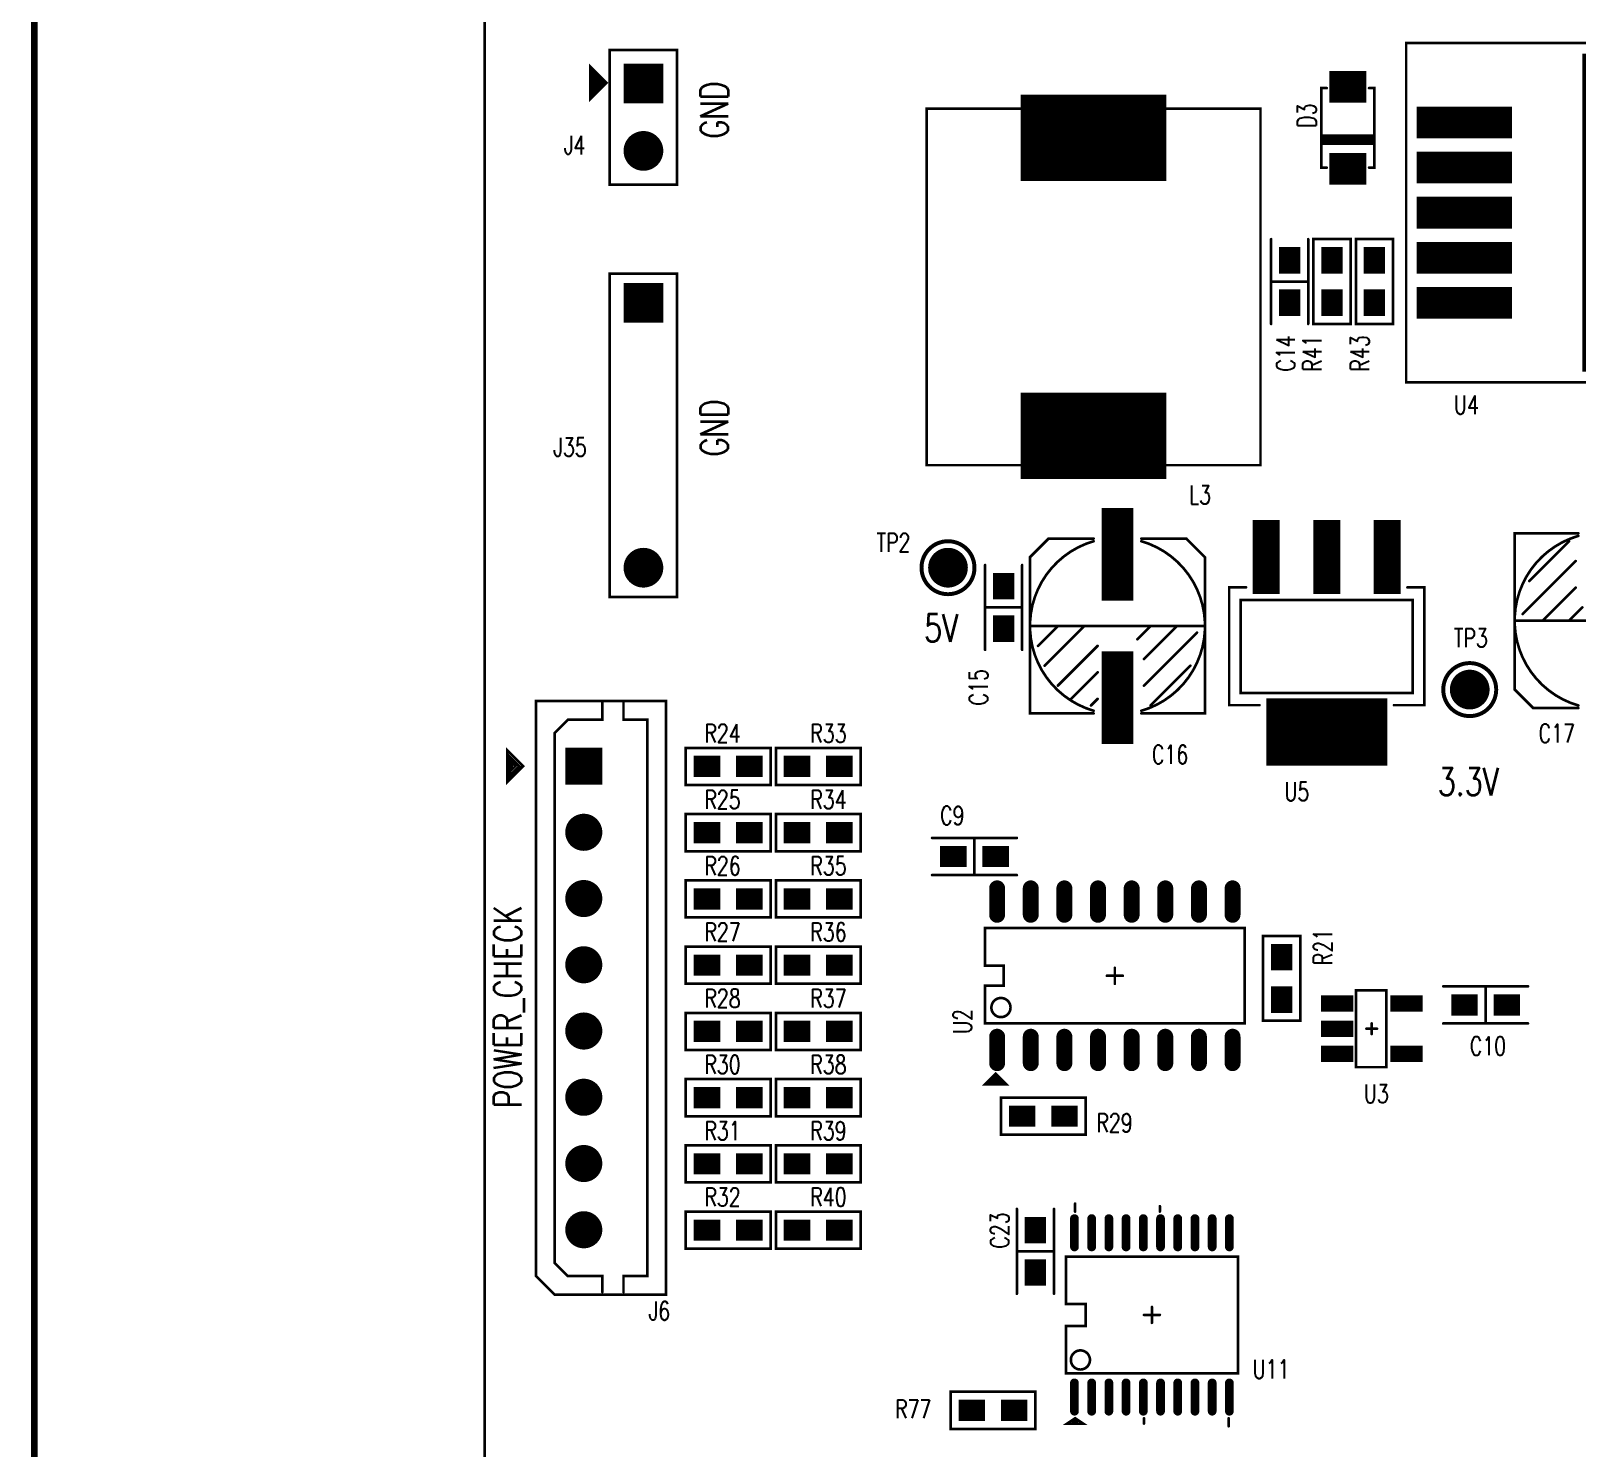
# Model space of a CAD drawing. Extents: x -22 to 239, y -29 to 162.
# Drawn here: x -17.1 to 41.3, y 15.8 to 69.3 of the extents above; entities that cross this region are included whole.
import ezdxf

# ---------------------------------------------------------------- set-up
doc = ezdxf.new("R2010")
doc.units = 0
doc.linetypes.add('TRMIDX_4096', pattern=[2, 1, 1])
for name, color, linetype in [('BOARD_OUTLINE_00', 255, 'CONTINUOUS'), ('DIMENSION1_01', 255, 'CONTINUOUS'), ('DRIL_NPLTE_THRU_01', 5, 'CONTINUOUS'), ('DRIL_NPLTE_THRU_02', 106, 'CONTINUOUS'), ('DRIL_NPLTE_THRU_03', 96, 'CONTINUOUS'), ('DRIL_NPLTE_THRU_04', 34, 'CONTINUOUS'), ('DRIL_PLTE_THRU_01', 5, 'CONTINUOUS'), ('DRIL_PLTE_THRU_02', 106, 'CONTINUOUS'), ('DRIL_PLTE_THRU_03', 96, 'CONTINUOUS'), ('DRIL_PLTE_THRU_04', 34, 'CONTINUOUS'), ('DRIL_SYMBOL', 255, 'CONTINUOUS'), ('PADS_BOT', 43, 'CONTINUOUS'), ('PADS_INNER', 186, 'CONTINUOUS'), ('PADS_TOP', 186, 'CONTINUOUS'), ('PART_NAME_01', 3, 'CONTINUOUS'), ('PART_TOP_2DLINE_00', 150, 'CONTINUOUS'), ('PART_TOP_2DLINE_01', 150, 'CONTINUOUS'), ('TEXT_126', 255, 'CONTINUOUS')]:
    doc.layers.add(name, color=color, linetype=linetype)
doc.styles.add('W0$1', font='simplex', dxfattribs={"width": 0.75})
doc.styles.add('W0$15', font='simplex', dxfattribs={"width": 0.75})

# ---------------------------------------------------------------- blocks, each defined once
blk = doc.blocks.new('BOARD_100')
at = {"layer": 'BOARD_OUTLINE_00', "const_width": 0.1}
blk.add_lwpolyline([(0, -1, -0.414214), (1, 0), (237, 0, -0.414214), (238, -1), (238, -149, -0.414214), (237, -150), (1, -150, -0.414214), (0, -149)], format="xyb", close=True, dxfattribs=at)
blk = doc.blocks.new('D_2dfeghi_97')
at = {"layer": 'DIMENSION1_01', "linetype": 'TRMIDX_4096', "const_width": 0.254}
blk.add_lwpolyline([(-17, 0), (-17, 73.2855)], dxfattribs=at)
blk = doc.blocks.new('SMOOTH_0$1')
at = {"const_width": 0.05}
blk.add_lwpolyline([(-0.025, 0, 1), (0.025, 0, 1)], format="xyb", close=True, dxfattribs=at)
blk = doc.blocks.new('PART_BODY_TOP_20')
at = {"layer": 'PART_TOP_2DLINE_00', "const_width": 0.1}
for points in [[(-2.54, 5.588), (-3.683, 5.588), (-3.683, 1.143), (-3.048, 1.143)], [(2.54, 5.588), (3.683, 5.588), (3.683, 1.143), (3.048, 1.143)]]:
    blk.add_lwpolyline(points, dxfattribs=at)
blk.add_lwpolyline([(-3.24993, 5.122926), (3.24993, 5.122926), (3.24993, 1.62306), (-3.24993, 1.62306)], close=True, dxfattribs=at)
at = {"layer": 'PART_TOP_2DLINE_00'}
for p in [(-3.683, 5.588), (-2.54, 5.588), (2.54, 5.588), (3.683, 5.588), (-3.24993, 5.122926), (3.24993, 5.122926), (-3.683, 1.143), (-3.24993, 1.62306), (-3.048, 1.143), (3.048, 1.143), (3.24993, 1.62306), (3.683, 1.143)]:
    blk.add_blockref('SMOOTH_0$1', p, dxfattribs=at)
blk = doc.blocks.new('DRIL_HOLE_0')
blk.add_lwpolyline([(0, 0, 1), (0, 0, 1)], format="xyb", close=True)
blk = doc.blocks.new('PAD_13')
blk.add_lwpolyline([(0, 0), (0, 0)])
blk = doc.blocks.new('PAD_1')
blk.add_lwpolyline([(0, 0, 1), (0, 0, 1)], format="xyb", close=True)
blk = doc.blocks.new('PAD_14')
at = {"const_width": 1.016}
blk.add_lwpolyline([(-1.397, 0), (1.397, 0)], dxfattribs=at)
blk = doc.blocks.new('STK_TOP_117')
at = {"layer": 'DRIL_PLTE_THRU_01'}
blk.add_blockref('DRIL_HOLE_0', (0, 0), dxfattribs=at)
at = {"layer": 'DRIL_PLTE_THRU_02'}
blk.add_blockref('DRIL_HOLE_0', (0, 0), dxfattribs=at)
at = {"layer": 'DRIL_PLTE_THRU_03'}
blk.add_blockref('DRIL_HOLE_0', (0, 0), dxfattribs=at)
at = {"layer": 'DRIL_PLTE_THRU_04'}
blk.add_blockref('DRIL_HOLE_0', (0, 0), dxfattribs=at)
at = {"layer": 'PADS_BOT'}
blk.add_blockref('PAD_1', (0, 0), dxfattribs=at)
at = {"layer": 'PADS_INNER'}
blk.add_blockref('PAD_13', (0, 0), dxfattribs=at)
at = {"layer": 'PADS_TOP', "rotation": 90}
blk.add_blockref('PAD_14', (0, 0), dxfattribs=at)
blk = doc.blocks.new('PAD_15')
at = {"const_width": 2.54}
blk.add_lwpolyline([(-2.286, 0), (2.286, 0)], dxfattribs=at)
blk = doc.blocks.new('STK_TOP_118')
at = {"layer": 'DRIL_PLTE_THRU_01'}
blk.add_blockref('DRIL_HOLE_0', (0, 0), dxfattribs=at)
at = {"layer": 'DRIL_PLTE_THRU_02'}
blk.add_blockref('DRIL_HOLE_0', (0, 0), dxfattribs=at)
at = {"layer": 'DRIL_PLTE_THRU_03'}
blk.add_blockref('DRIL_HOLE_0', (0, 0), dxfattribs=at)
at = {"layer": 'DRIL_PLTE_THRU_04'}
blk.add_blockref('DRIL_HOLE_0', (0, 0), dxfattribs=at)
at = {"layer": 'PADS_BOT'}
blk.add_blockref('PAD_1', (0, 0), dxfattribs=at)
at = {"layer": 'PADS_INNER'}
blk.add_blockref('PAD_1', (0, 0), dxfattribs=at)
at = {"layer": 'PADS_TOP'}
blk.add_blockref('PAD_15', (0, 0), dxfattribs=at)
blk = doc.blocks.new('SYM_TOP_23')
for name, p in [('STK_TOP_118', (0, 6.604)), ('PART_BODY_TOP_20', (0, 0)), ('STK_TOP_117', (-2.286, 0)), ('STK_TOP_117', (0, 0)), ('STK_TOP_117', (2.286, 0))]:
    blk.add_blockref(name, p)
blk = doc.blocks.new('PART_TOP_21')
blk.add_blockref('SYM_TOP_23', (0, 0))
at = {"layer": 'PART_NAME_01', "style": 'W0$1', "width": 0.75}
blk.add_text('U5', height=0.7, rotation=180, dxfattribs=at).set_placement((1.6, 9.2))
blk = doc.blocks.new('PART_BODY_TOP_22')
at = {"layer": 'PART_TOP_2DLINE_00', "const_width": 0.1}
for points in [[(-4.9, 1.8), (-4.9, 0.375), (-4.2, 0.375), (-4.2, -0.375), (-4.9, -0.375), (-4.9, -1.8), (4.9, -1.8), (4.9, 1.8)], [(-4.5, -3.7), (-4.9, -4.1), (-4.1, -4.1)]]:
    blk.add_lwpolyline(points, close=True, dxfattribs=at)
for points in [[(-0.3, 0), (0.3, 0)], [(0, 0.3), (0, -0.3)], [(-4.2, -4), (-4.8, -4)], [(-4.3, -3.9), (-4.7, -3.9)], [(-4.4, -3.8), (-4.6, -3.8)]]:
    blk.add_lwpolyline(points, dxfattribs=at)
blk.add_lwpolyline([(-4.661, -1.2, 1), (-3.939, -1.2, 1)], format="xyb", close=True, dxfattribs=at)
at = {"layer": 'PART_TOP_2DLINE_00'}
for p in [(-4.9, 1.8), (4.9, 1.8), (-4.9, 0.375), (-4.2, 0.375), (-0.3, 0), (0, 0.3), (0.3, 0), (-4.9, -0.375), (-4.2, -0.375), (0, -0.3), (-4.9, -1.8), (4.9, -1.8), (-4.9, -4.1), (-4.8, -4), (-4.7, -3.9), (-4.6, -3.8), (-4.5, -3.7), (-4.4, -3.8), (-4.3, -3.9), (-4.2, -4), (-4.1, -4.1)]:
    blk.add_blockref('SMOOTH_0$1', p, dxfattribs=at)
blk = doc.blocks.new('PAD_3')
at = {"const_width": 0.3}
blk.add_lwpolyline([(-0.5, -0.15), (0.5, -0.15, 1), (0.5, 0.15), (-0.5, 0.15, 1)], format="xyb", close=True, dxfattribs=at)
blk = doc.blocks.new('STK_TOP_106')
at = {"layer": 'DRIL_NPLTE_THRU_01'}
blk.add_blockref('DRIL_HOLE_0', (0, 0), dxfattribs=at)
at = {"layer": 'DRIL_NPLTE_THRU_02'}
blk.add_blockref('DRIL_HOLE_0', (0, 0), dxfattribs=at)
at = {"layer": 'DRIL_NPLTE_THRU_03'}
blk.add_blockref('DRIL_HOLE_0', (0, 0), dxfattribs=at)
at = {"layer": 'DRIL_NPLTE_THRU_04'}
blk.add_blockref('DRIL_HOLE_0', (0, 0), dxfattribs=at)
at = {"layer": 'PADS_BOT'}
blk.add_blockref('PAD_1', (0, 0), dxfattribs=at)
at = {"layer": 'PADS_INNER'}
blk.add_blockref('PAD_1', (0, 0), dxfattribs=at)
at = {"layer": 'PADS_TOP', "rotation": 90}
blk.add_blockref('PAD_3', (0, 0), dxfattribs=at)
blk = doc.blocks.new('SYM_TOP_25')
for name, p in [('STK_TOP_106', (-4.445, 2.8)), ('STK_TOP_106', (-3.175, 2.8)), ('STK_TOP_106', (-1.905, 2.8)), ('STK_TOP_106', (-0.635, 2.8)), ('STK_TOP_106', (0.635, 2.8)), ('STK_TOP_106', (1.905, 2.8)), ('STK_TOP_106', (3.175, 2.8)), ('STK_TOP_106', (4.445, 2.8)), ('PART_BODY_TOP_22', (0, 0)), ('STK_TOP_106', (-4.445, -2.8)), ('STK_TOP_106', (-3.175, -2.8)), ('STK_TOP_106', (-1.905, -2.8)), ('STK_TOP_106', (-0.635, -2.8)), ('STK_TOP_106', (0.635, -2.8)), ('STK_TOP_106', (1.905, -2.8)), ('STK_TOP_106', (3.175, -2.8)), ('STK_TOP_106', (4.445, -2.8))]:
    blk.add_blockref(name, p)
blk = doc.blocks.new('PART_TOP_23')
blk.add_blockref('SYM_TOP_25', (0, 0))
at = {"layer": 'PART_NAME_01', "style": 'W0$1', "width": 0.75}
blk.add_text('U2', height=0.7, rotation=90, dxfattribs=at).set_placement((-5.4, -2.2))
blk = doc.blocks.new('PART_BODY_TOP_31')
at = {"layer": 'PART_TOP_2DLINE_00', "const_width": 0.1}
for points in [[(8.75, 2.29), (9.35, 2.89), (8.15, 2.89), (8.75, 2.29)], [(11.2, -0.7), (10.5, -0.7), (10.5, 0.6), (10, 1.1), (-10, 1.1), (-10.5, 0.6), (-10.5, -0.7), (-11.1, -0.7)], [(11.2, -1.5), (10.5, -1.5), (10.5, -2.4), (-10.5, -2.4), (-10.5, -1.5), (-11.1, -1.5)]]:
    blk.add_lwpolyline(points, dxfattribs=at)
blk.add_lwpolyline([(11.2, -3.1), (11.2, 1.8), (-10.5, 1.8), (-11.2, 1.1), (-11.2, -3.1)], close=True, dxfattribs=at)
at = {"layer": 'PART_TOP_2DLINE_01', "const_width": 0.1}
for points in [[(8.75, 2.44), (9.1, 2.79), (8.4, 2.79), (8.75, 2.44)], [(8.75, 2.59), (8.85, 2.69), (8.65, 2.69), (8.75, 2.59)]]:
    blk.add_lwpolyline(points, dxfattribs=at)
at = {"layer": 'PART_TOP_2DLINE_00'}
for p in [(8.15, 2.89), (9.35, 2.89), (8.75, 2.29), (8.75, 2.29), (-10.5, 1.8), (11.2, 1.8), (-11.2, 1.1), (-10.5, 0.6), (-10, 1.1), (10, 1.1), (10.5, 0.6), (-11.1, -0.7), (-10.5, -0.7), (10.5, -0.7), (11.2, -0.7), (-11.1, -1.5), (-10.5, -1.5), (10.5, -1.5), (11.2, -1.5), (-10.5, -2.4), (10.5, -2.4), (-11.2, -3.1), (11.2, -3.1)]:
    blk.add_blockref('SMOOTH_0$1', p, dxfattribs=at)
at = {"layer": 'PART_TOP_2DLINE_01'}
for p in [(8.4, 2.79), (8.65, 2.69), (8.75, 2.59), (8.75, 2.59), (8.75, 2.44), (8.75, 2.44), (8.85, 2.69), (9.1, 2.79)]:
    blk.add_blockref('SMOOTH_0$1', p, dxfattribs=at)
blk = doc.blocks.new('DRIL_SYMBOL_0$9')
at = {"layer": 'DRIL_SYMBOL', "const_width": 0.0508}
for points in [[(-0.254, 0), (0.254, 0)], [(0, -0.254), (0, 0.254)]]:
    blk.add_lwpolyline(points, dxfattribs=at)
blk = doc.blocks.new('DRIL_HOLE_0$9')
at = {"const_width": 0.45}
blk.add_lwpolyline([(-0.225, 0, 1), (0.225, 0, 1)], format="xyb", close=True, dxfattribs=at)
blk.add_blockref('DRIL_SYMBOL_0$9', (0, 0))
blk = doc.blocks.new('PAD_19')
at = {"const_width": 0.7}
blk.add_lwpolyline([(0, -0.35, 1), (0, 0.35, 1)], format="xyb", close=True, dxfattribs=at)
blk = doc.blocks.new('PAD_20')
at = {"const_width": 1.4}
blk.add_lwpolyline([(-0.7, 0), (0.7, 0)], dxfattribs=at)
blk = doc.blocks.new('STK_TOP_132')
at = {"layer": 'DRIL_PLTE_THRU_01'}
blk.add_blockref('DRIL_HOLE_0$9', (0, 0), dxfattribs=at)
at = {"layer": 'DRIL_PLTE_THRU_02'}
blk.add_blockref('DRIL_HOLE_0$9', (0, 0), dxfattribs=at)
at = {"layer": 'DRIL_PLTE_THRU_03'}
blk.add_blockref('DRIL_HOLE_0$9', (0, 0), dxfattribs=at)
at = {"layer": 'DRIL_PLTE_THRU_04'}
blk.add_blockref('DRIL_HOLE_0$9', (0, 0), dxfattribs=at)
at = {"layer": 'PADS_BOT'}
blk.add_blockref('PAD_20', (0, 0), dxfattribs=at)
at = {"layer": 'PADS_INNER'}
blk.add_blockref('PAD_19', (0, 0), dxfattribs=at)
at = {"layer": 'PADS_TOP'}
blk.add_blockref('PAD_20', (0, 0), dxfattribs=at)
blk = doc.blocks.new('STK_TOP_131')
at = {"layer": 'DRIL_PLTE_THRU_01'}
blk.add_blockref('DRIL_HOLE_0$9', (0, 0), dxfattribs=at)
at = {"layer": 'DRIL_PLTE_THRU_02'}
blk.add_blockref('DRIL_HOLE_0$9', (0, 0), dxfattribs=at)
at = {"layer": 'DRIL_PLTE_THRU_03'}
blk.add_blockref('DRIL_HOLE_0$9', (0, 0), dxfattribs=at)
at = {"layer": 'DRIL_PLTE_THRU_04'}
blk.add_blockref('DRIL_HOLE_0$9', (0, 0), dxfattribs=at)
at = {"layer": 'PADS_BOT'}
blk.add_blockref('PAD_19', (0, 0), dxfattribs=at)
at = {"layer": 'PADS_INNER'}
blk.add_blockref('PAD_19', (0, 0), dxfattribs=at)
at = {"layer": 'PADS_TOP'}
blk.add_blockref('PAD_19', (0, 0), dxfattribs=at)
blk = doc.blocks.new('SYM_TOP_34')
for name, p in [('PART_BODY_TOP_31', (0, 0)), ('STK_TOP_131', (-8.75, 0)), ('STK_TOP_131', (-6.25, 0)), ('STK_TOP_131', (-3.75, 0)), ('STK_TOP_131', (-1.25, 0)), ('STK_TOP_131', (1.25, 0)), ('STK_TOP_131', (3.75, 0)), ('STK_TOP_131', (6.25, 0)), ('STK_TOP_132', (8.75, 0))]:
    blk.add_blockref(name, p)
blk = doc.blocks.new('PART_TOP_42')
blk.add_blockref('SYM_TOP_34', (0, 0))
at = {"layer": 'PART_NAME_01', "style": 'W0$1', "width": 0.75}
blk.add_text('J6', height=0.7, rotation=270, dxfattribs=at).set_placement((-12.16377, -2.45232))
blk = doc.blocks.new('PART_BODY_TOP_34')
at = {"layer": 'PART_TOP_2DLINE_00', "const_width": 0.1}
for points in [[(-3.3, 0.9), (-3.3, 2.6), (-2.6, 3.3), (3.3, 3.3), (3.3, 0.9)], [(0, 3.3), (0, -3.3)], [(0.25, 3), (2.25, 1)], [(1.5, 2.75), (3, 1.25)], [(1.25, 1), (0, 2.25)], [(0.5, 0.75), (0, 1.25)], [(3.3, -0.9), (3.3, -3.3), (-2.6, -3.3), (-3.3, -2.6), (-3.3, -0.9)], [(0.75, -0.75), (2.25, -2.25)], [(1.75, -0.75), (2.75, -1.75)], [(2.75, -0.75), (3, -1)], [(0, -1.25), (1.5, -2.75)], [(0, -2.25), (0.75, -3)]]:
    blk.add_lwpolyline(points, dxfattribs=at)
for points in [[(-3.2, 0.9, -0.751504), (3.2, 0.9)], [(3.2, -0.9, -0.751504), (-3.2, -0.9)]]:
    blk.add_lwpolyline(points, format="xyb", dxfattribs=at)
at = {"layer": 'PART_TOP_2DLINE_00'}
for p in [(-2.6, 3.3), (0, 3.3), (0.25, 3), (3.3, 3.3), (-3.3, 2.6), (1.5, 2.75), (0, 2.25), (0, 1.25), (3, 1.25), (-3.3, 0.9), (-3.2, 0.9), (0.5, 0.75), (1.25, 1), (2.25, 1), (3.2, 0.9), (3.3, 0.9), (-3.3, -0.9), (-3.2, -0.9), (0.75, -0.75), (1.75, -0.75), (2.75, -0.75), (3, -1), (3.2, -0.9), (3.3, -0.9), (0, -1.25), (2.75, -1.75), (0, -2.25), (2.25, -2.25), (-3.3, -2.6), (1.5, -2.75), (-2.6, -3.3), (0, -3.3), (0.75, -3), (3.3, -3.3)]:
    blk.add_blockref('SMOOTH_0$1', p, dxfattribs=at)
blk = doc.blocks.new('PAD_23')
at = {"const_width": 1.2}
blk.add_lwpolyline([(-1.75, 0), (1.75, 0)], dxfattribs=at)
blk = doc.blocks.new('STK_TOP_135')
at = {"layer": 'DRIL_NPLTE_THRU_01'}
blk.add_blockref('DRIL_HOLE_0', (0, 0), dxfattribs=at)
at = {"layer": 'DRIL_NPLTE_THRU_02'}
blk.add_blockref('DRIL_HOLE_0', (0, 0), dxfattribs=at)
at = {"layer": 'DRIL_NPLTE_THRU_03'}
blk.add_blockref('DRIL_HOLE_0', (0, 0), dxfattribs=at)
at = {"layer": 'DRIL_NPLTE_THRU_04'}
blk.add_blockref('DRIL_HOLE_0', (0, 0), dxfattribs=at)
at = {"layer": 'PADS_BOT'}
blk.add_blockref('PAD_1', (0, 0), dxfattribs=at)
at = {"layer": 'PADS_INNER'}
blk.add_blockref('PAD_1', (0, 0), dxfattribs=at)
at = {"layer": 'PADS_TOP'}
blk.add_blockref('PAD_23', (0, 0), dxfattribs=at)
blk = doc.blocks.new('SYM_TOP_37')
for name, p in [('PART_BODY_TOP_34', (0, 0)), ('STK_TOP_135', (-2.7, 0)), ('STK_TOP_135', (2.7, 0))]:
    blk.add_blockref(name, p)
blk = doc.blocks.new('PART_TOP_51')
blk.add_blockref('SYM_TOP_37', (0, 0))
at = {"layer": 'PART_NAME_01', "style": 'W0$1', "width": 0.75}
blk.add_text('C16', height=0.7, rotation=90, dxfattribs=at).set_placement((5.2, 1.3))
blk = doc.blocks.new('PART_TOP_52')
blk.add_blockref('SYM_TOP_37', (0, 0))
at = {"layer": 'PART_NAME_01', "style": 'W0$1', "width": 0.75}
blk.add_text('C17', height=0.7, rotation=270, dxfattribs=at).set_placement((-4.6, 2.4))
blk = doc.blocks.new('PART_BODY_TOP_36')
at = {"layer": 'PART_TOP_2DLINE_00', "const_width": 0.1}
for points in [[(-1.599946, 0.700024), (1.599946, 0.700024)], [(0, 0.700024), (0, -0.700024)], [(-1.599946, -0.700024), (1.599946, -0.700024)]]:
    blk.add_lwpolyline(points, dxfattribs=at)
at = {"layer": 'PART_TOP_2DLINE_00'}
for p in [(-1.599946, 0.700024), (0, 0.700024), (1.599946, 0.700024), (-1.599946, -0.700024), (0, -0.700024), (1.599946, -0.700024)]:
    blk.add_blockref('SMOOTH_0$1', p, dxfattribs=at)
blk = doc.blocks.new('PAD_25')
at = {"const_width": 0.8}
blk.add_lwpolyline([(-0.5, 0), (0.5, 0)], dxfattribs=at)
blk = doc.blocks.new('STK_TOP_43')
at = {"layer": 'DRIL_NPLTE_THRU_01'}
blk.add_blockref('DRIL_HOLE_0', (0, 0), dxfattribs=at)
at = {"layer": 'DRIL_NPLTE_THRU_02'}
blk.add_blockref('DRIL_HOLE_0', (0, 0), dxfattribs=at)
at = {"layer": 'DRIL_NPLTE_THRU_03'}
blk.add_blockref('DRIL_HOLE_0', (0, 0), dxfattribs=at)
at = {"layer": 'DRIL_NPLTE_THRU_04'}
blk.add_blockref('DRIL_HOLE_0', (0, 0), dxfattribs=at)
at = {"layer": 'PADS_BOT'}
blk.add_blockref('PAD_1', (0, 0), dxfattribs=at)
at = {"layer": 'PADS_INNER'}
blk.add_blockref('PAD_1', (0, 0), dxfattribs=at)
at = {"layer": 'PADS_TOP'}
blk.add_blockref('PAD_25', (0, 0), dxfattribs=at)
blk = doc.blocks.new('SYM_TOP_39')
for name, p in [('PART_BODY_TOP_36', (0, 0)), ('STK_TOP_43', (-0.8001, 0)), ('STK_TOP_43', (0.8001, 0))]:
    blk.add_blockref(name, p)
blk = doc.blocks.new('PART_TOP_56')
blk.add_blockref('SYM_TOP_39', (0, 0))
at = {"layer": 'PART_NAME_01', "style": 'W0$1', "width": 0.75}
blk.add_text('C10', height=0.7, rotation=180, dxfattribs=at).set_placement((0.6, 1.9))
blk = doc.blocks.new('PART_TOP_58')
blk.add_blockref('SYM_TOP_39', (0, 0))
at = {"layer": 'PART_NAME_01', "style": 'W0$1', "width": 0.75}
blk.add_text('C14', height=0.7, rotation=180, dxfattribs=at).set_placement((3.4, 0.2))
blk = doc.blocks.new('PART_TOP_59')
blk.add_blockref('SYM_TOP_39', (0, 0))
at = {"layer": 'PART_NAME_01', "style": 'W0$1', "width": 0.75}
blk.add_text('C15', height=0.7, dxfattribs=at).set_placement((-3.7, 0.6))
blk = doc.blocks.new('PART_TOP_65')
blk.add_blockref('SYM_TOP_39', (0, 0))
at = {"layer": 'PART_NAME_01', "style": 'W0$1', "width": 0.75}
blk.add_text('C23', height=0.7, rotation=180, dxfattribs=at).set_placement((-0.1, -1))
blk = doc.blocks.new('PART_TOP_105')
blk.add_blockref('SYM_TOP_39', (0, 0))
at = {"layer": 'PART_NAME_01', "style": 'W0$1', "width": 0.75}
blk.add_text('C9', height=0.7, dxfattribs=at).set_placement((-1.3, 1.2))
blk = doc.blocks.new('PART_BODY_TOP_43')
at = {"layer": 'PART_TOP_2DLINE_00', "const_width": 0.1}
blk.add_lwpolyline([(-6.73, 6.3), (6.73, 6.3), (6.73, -6.3), (-6.73, -6.3)], close=True, dxfattribs=at)
at = {"layer": 'PART_TOP_2DLINE_00'}
for p in [(-6.73, 6.3), (6.73, 6.3), (-6.73, -6.3), (6.73, -6.3)]:
    blk.add_blockref('SMOOTH_0$1', p, dxfattribs=at)
blk = doc.blocks.new('PAD_29')
at = {"const_width": 3.25}
blk.add_lwpolyline([(-2.75, 0), (2.75, 0)], dxfattribs=at)
blk = doc.blocks.new('STK_TOP_144')
at = {"layer": 'DRIL_PLTE_THRU_01'}
blk.add_blockref('DRIL_HOLE_0', (0, 0), dxfattribs=at)
at = {"layer": 'DRIL_PLTE_THRU_02'}
blk.add_blockref('DRIL_HOLE_0', (0, 0), dxfattribs=at)
at = {"layer": 'DRIL_PLTE_THRU_03'}
blk.add_blockref('DRIL_HOLE_0', (0, 0), dxfattribs=at)
at = {"layer": 'DRIL_PLTE_THRU_04'}
blk.add_blockref('DRIL_HOLE_0', (0, 0), dxfattribs=at)
at = {"layer": 'PADS_BOT'}
blk.add_blockref('PAD_1', (0, 0), dxfattribs=at)
at = {"layer": 'PADS_INNER'}
blk.add_blockref('PAD_1', (0, 0), dxfattribs=at)
at = {"layer": 'PADS_TOP', "rotation": 90}
blk.add_blockref('PAD_29', (0, 0), dxfattribs=at)
blk = doc.blocks.new('SYM_TOP_46')
for name, p in [('PART_BODY_TOP_43', (0, 0)), ('STK_TOP_144', (-5.625, 0)), ('STK_TOP_144', (5.625, 0))]:
    blk.add_blockref(name, p)
blk = doc.blocks.new('PART_TOP_160')
blk.add_blockref('SYM_TOP_46', (0, 0))
at = {"layer": 'PART_NAME_01', "style": 'W0$1', "width": 0.75}
blk.add_text('L3', height=0.7, rotation=90, dxfattribs=at).set_placement((8.2, 3.6))
blk = doc.blocks.new('PART_BODY_TOP_21')
at = {"layer": 'PART_TOP_2DLINE_00', "const_width": 0.1}
for points in [[(-1.45, 0.55), (1.45, 0.55), (1.45, -0.6), (-1.45, -0.6), (-1.45, 0.55)], [(-0.2, 0), (0.2, 0)], [(0, 0.2), (0, -0.2)]]:
    blk.add_lwpolyline(points, dxfattribs=at)
at = {"layer": 'PART_TOP_2DLINE_00'}
for p in [(-1.45, 0.55), (-1.45, 0.55), (1.45, 0.55), (-0.2, 0), (0, 0.2), (0.2, 0), (-1.45, -0.6), (0, -0.2), (1.45, -0.6)]:
    blk.add_blockref('SMOOTH_0$1', p, dxfattribs=at)
blk = doc.blocks.new('PAD_7')
at = {"const_width": 0.62}
blk.add_lwpolyline([(-0.61, 0), (0.61, 0)], dxfattribs=at)
blk = doc.blocks.new('STK_TOP_110')
at = {"layer": 'DRIL_PLTE_THRU_01'}
blk.add_blockref('DRIL_HOLE_0', (0, 0), dxfattribs=at)
at = {"layer": 'DRIL_PLTE_THRU_02'}
blk.add_blockref('DRIL_HOLE_0', (0, 0), dxfattribs=at)
at = {"layer": 'DRIL_PLTE_THRU_03'}
blk.add_blockref('DRIL_HOLE_0', (0, 0), dxfattribs=at)
at = {"layer": 'DRIL_PLTE_THRU_04'}
blk.add_blockref('DRIL_HOLE_0', (0, 0), dxfattribs=at)
at = {"layer": 'PADS_BOT'}
blk.add_blockref('PAD_1', (0, 0), dxfattribs=at)
at = {"layer": 'PADS_INNER'}
blk.add_blockref('PAD_1', (0, 0), dxfattribs=at)
at = {"layer": 'PADS_TOP', "rotation": 90}
blk.add_blockref('PAD_7', (0, 0), dxfattribs=at)
blk = doc.blocks.new('SYM_TOP_24')
for name, p in [('STK_TOP_110', (-0.95, 1.31)), ('STK_TOP_110', (0.95, 1.31)), ('PART_BODY_TOP_21', (0, 0)), ('STK_TOP_110', (-0.95, -1.31)), ('STK_TOP_110', (0, -1.31)), ('STK_TOP_110', (0.95, -1.31))]:
    blk.add_blockref(name, p)
blk = doc.blocks.new('PART_TOP_163')
blk.add_blockref('SYM_TOP_24', (0, 0))
at = {"layer": 'PART_NAME_01', "style": 'W0$1', "width": 0.75}
blk.add_text('U3', height=0.7, rotation=90, dxfattribs=at).set_placement((2.8, -0.3))
blk = doc.blocks.new('PART_BODY_TOP_45')
at = {"layer": 'PART_TOP_2DLINE_00', "const_width": 0.1}
blk.add_lwpolyline([(-1.599946, 0.700024), (1.599946, 0.700024), (1.599946, -0.700024), (-1.599946, -0.700024), (-1.599946, 0.700024)], dxfattribs=at)
at = {"layer": 'PART_TOP_2DLINE_00'}
for p in [(-1.599946, 0.700024), (-1.599946, 0.700024), (1.599946, 0.700024), (-1.599946, -0.700024), (1.599946, -0.700024)]:
    blk.add_blockref('SMOOTH_0$1', p, dxfattribs=at)
blk = doc.blocks.new('SYM_TOP_48')
for name, p in [('PART_BODY_TOP_45', (0, 0)), ('STK_TOP_43', (-0.8001, 0)), ('STK_TOP_43', (0.8001, 0))]:
    blk.add_blockref(name, p)
blk = doc.blocks.new('PART_TOP_271')
blk.add_blockref('SYM_TOP_48', (0, 0))
at = {"layer": 'PART_NAME_01', "style": 'W0$1', "width": 0.75}
blk.add_text('R21', height=0.7, rotation=180, dxfattribs=at).set_placement((-0.5, 1.9))
blk = doc.blocks.new('PART_TOP_292')
blk.add_blockref('SYM_TOP_48', (0, 0))
at = {"layer": 'PART_NAME_01', "style": 'W0$1', "width": 0.75}
blk.add_text('R24', height=0.7, dxfattribs=at).set_placement((-0.9, 0.9))
blk = doc.blocks.new('PART_TOP_299')
blk.add_blockref('SYM_TOP_48', (0, 0))
at = {"layer": 'PART_NAME_01', "style": 'W0$1', "width": 0.75}
blk.add_text('R25', height=0.7, dxfattribs=at).set_placement((-0.9, 0.9))
blk = doc.blocks.new('PART_TOP_310')
blk.add_blockref('SYM_TOP_48', (0, 0))
at = {"layer": 'PART_NAME_01', "style": 'W0$1', "width": 0.75}
blk.add_text('R26', height=0.7, dxfattribs=at).set_placement((-0.9, 0.9))
blk = doc.blocks.new('PART_TOP_321')
blk.add_blockref('SYM_TOP_48', (0, 0))
at = {"layer": 'PART_NAME_01', "style": 'W0$1', "width": 0.75}
blk.add_text('R27', height=0.7, dxfattribs=at).set_placement((-0.9, 0.9))
blk = doc.blocks.new('PART_TOP_332')
blk.add_blockref('SYM_TOP_48', (0, 0))
at = {"layer": 'PART_NAME_01', "style": 'W0$1', "width": 0.75}
blk.add_text('R28', height=0.7, dxfattribs=at).set_placement((-0.9, 0.9))
blk = doc.blocks.new('PART_TOP_343')
blk.add_blockref('SYM_TOP_48', (0, 0))
at = {"layer": 'PART_NAME_01', "style": 'W0$1', "width": 0.75}
blk.add_text('R29', height=0.7, dxfattribs=at).set_placement((2, -0.6))
blk = doc.blocks.new('PART_TOP_355')
blk.add_blockref('SYM_TOP_48', (0, 0))
at = {"layer": 'PART_NAME_01', "style": 'W0$1', "width": 0.75}
blk.add_text('R30', height=0.7, dxfattribs=at).set_placement((-0.9, 0.9))
blk = doc.blocks.new('PART_TOP_366')
blk.add_blockref('SYM_TOP_48', (0, 0))
at = {"layer": 'PART_NAME_01', "style": 'W0$1', "width": 0.75}
blk.add_text('R31', height=0.7, dxfattribs=at).set_placement((-0.9, 0.9))
blk = doc.blocks.new('PART_TOP_377')
blk.add_blockref('SYM_TOP_48', (0, 0))
at = {"layer": 'PART_NAME_01', "style": 'W0$1', "width": 0.75}
blk.add_text('R32', height=0.7, dxfattribs=at).set_placement((-0.9, 0.9))
blk = doc.blocks.new('PART_TOP_388')
blk.add_blockref('SYM_TOP_48', (0, 0))
at = {"layer": 'PART_NAME_01', "style": 'W0$1', "width": 0.75}
blk.add_text('R33', height=0.7, rotation=180, dxfattribs=at).set_placement((0.3, -0.9))
blk = doc.blocks.new('PART_TOP_399')
blk.add_blockref('SYM_TOP_48', (0, 0))
at = {"layer": 'PART_NAME_01', "style": 'W0$1', "width": 0.75}
blk.add_text('R34', height=0.7, rotation=180, dxfattribs=at).set_placement((0.3, -0.9))
blk = doc.blocks.new('PART_TOP_407')
blk.add_blockref('SYM_TOP_48', (0, 0))
at = {"layer": 'PART_NAME_01', "style": 'W0$1', "width": 0.75}
blk.add_text('R35', height=0.7, rotation=180, dxfattribs=at).set_placement((0.3, -0.9))
blk = doc.blocks.new('PART_TOP_408')
blk.add_blockref('SYM_TOP_48', (0, 0))
at = {"layer": 'PART_NAME_01', "style": 'W0$1', "width": 0.75}
blk.add_text('R36', height=0.7, rotation=180, dxfattribs=at).set_placement((0.3, -0.9))
blk = doc.blocks.new('PART_TOP_409')
blk.add_blockref('SYM_TOP_48', (0, 0))
at = {"layer": 'PART_NAME_01', "style": 'W0$1', "width": 0.75}
blk.add_text('R37', height=0.7, rotation=180, dxfattribs=at).set_placement((0.3, -0.9))
blk = doc.blocks.new('PART_TOP_410')
blk.add_blockref('SYM_TOP_48', (0, 0))
at = {"layer": 'PART_NAME_01', "style": 'W0$1', "width": 0.75}
blk.add_text('R38', height=0.7, rotation=180, dxfattribs=at).set_placement((0.3, -0.9))
blk = doc.blocks.new('PART_TOP_411')
blk.add_blockref('SYM_TOP_48', (0, 0))
at = {"layer": 'PART_NAME_01', "style": 'W0$1', "width": 0.75}
blk.add_text('R39', height=0.7, rotation=180, dxfattribs=at).set_placement((0.3, -0.9))
blk = doc.blocks.new('PART_TOP_413')
blk.add_blockref('SYM_TOP_48', (0, 0))
at = {"layer": 'PART_NAME_01', "style": 'W0$1', "width": 0.75}
blk.add_text('R40', height=0.7, rotation=180, dxfattribs=at).set_placement((0.3, -0.9))
blk = doc.blocks.new('PART_TOP_414')
blk.add_blockref('SYM_TOP_48', (0, 0))
at = {"layer": 'PART_NAME_01', "style": 'W0$1', "width": 0.75}
blk.add_text('R41', height=0.7, dxfattribs=at).set_placement((-3.4, 0.4))
blk = doc.blocks.new('PART_TOP_416')
blk.add_blockref('SYM_TOP_48', (0, 0))
at = {"layer": 'PART_NAME_01', "style": 'W0$1', "width": 0.75}
blk.add_text('R43', height=0.7, rotation=180, dxfattribs=at).set_placement((3.4, -0.2))
blk = doc.blocks.new('PART_TOP_452')
blk.add_blockref('SYM_TOP_48', (0, 0))
at = {"layer": 'PART_NAME_01', "style": 'W0$1', "width": 0.75}
blk.add_text('R77', height=0.7, dxfattribs=at).set_placement((-3.7, -0.3))
blk = doc.blocks.new('PART_BODY_TOP_17')
at = {"layer": 'PART_TOP_2DLINE_00', "const_width": 0.1}
for points in [[(-2.9, 3.9), (-2.9, 4.2)], [(0.3, 3.9), (0.3, 4.1)], [(-0.3, 0), (0.3, 0)], [(0, 0.3), (0, -0.3)], [(-3, -4), (-2.8, -4)], [(-0.3, -3.9), (-0.3, -4.1)], [(2.9, -3.9), (2.9, -4.2)]]:
    blk.add_lwpolyline(points, dxfattribs=at)
for points in [[(-3.25, 2.2), (-3.25, 0.4125), (-2.5, 0.4125), (-2.5, -0.4125), (-3.25, -0.4125), (-3.25, -2.2), (3.25, -2.2), (3.25, 2.2)], [(-2.9, -3.9), (-3.2, -4.1), (-2.6, -4.1)]]:
    blk.add_lwpolyline(points, close=True, dxfattribs=at)
blk.add_lwpolyline([(-3.0606, -1.7, 1), (-2.3394, -1.7, 1)], format="xyb", close=True, dxfattribs=at)
at = {"layer": 'PART_TOP_2DLINE_00'}
for p in [(-2.9, 4.2), (0.3, 4.1), (-2.9, 3.9), (0.3, 3.9), (-3.25, 2.2), (3.25, 2.2), (-3.25, 0.4125), (-2.5, 0.4125), (-0.3, 0), (0, 0.3), (0.3, 0), (-3.25, -0.4125), (-2.5, -0.4125), (0, -0.3), (-3.25, -2.2), (3.25, -2.2), (-3.2, -4.1), (-3, -4), (-2.9, -3.9), (-2.8, -4), (-2.6, -4.1), (-0.3, -3.9), (-0.3, -4.1), (2.9, -3.9), (2.9, -4.2)]:
    blk.add_blockref('SMOOTH_0$1', p, dxfattribs=at)
blk = doc.blocks.new('PAD_8')
at = {"const_width": 0.165}
blk.add_lwpolyline([(-0.535, -0.0825), (0.535, -0.0825, 1), (0.535, 0.0825), (-0.535, 0.0825, 1)], format="xyb", close=True, dxfattribs=at)
blk = doc.blocks.new('STK_TOP_42')
at = {"layer": 'DRIL_NPLTE_THRU_01'}
blk.add_blockref('DRIL_HOLE_0', (0, 0), dxfattribs=at)
at = {"layer": 'DRIL_NPLTE_THRU_02'}
blk.add_blockref('DRIL_HOLE_0', (0, 0), dxfattribs=at)
at = {"layer": 'DRIL_NPLTE_THRU_03'}
blk.add_blockref('DRIL_HOLE_0', (0, 0), dxfattribs=at)
at = {"layer": 'DRIL_NPLTE_THRU_04'}
blk.add_blockref('DRIL_HOLE_0', (0, 0), dxfattribs=at)
at = {"layer": 'PADS_BOT'}
blk.add_blockref('PAD_1', (0, 0), dxfattribs=at)
at = {"layer": 'PADS_INNER'}
blk.add_blockref('PAD_1', (0, 0), dxfattribs=at)
at = {"layer": 'PADS_TOP', "rotation": 90}
blk.add_blockref('PAD_8', (0, 0), dxfattribs=at)
blk = doc.blocks.new('SYM_TOP_20')
for name, p in [('PART_BODY_TOP_17', (0, 0)), ('STK_TOP_42', (-2.925, 3.1)), ('STK_TOP_42', (-2.275, 3.1)), ('STK_TOP_42', (-1.625, 3.1)), ('STK_TOP_42', (-0.975, 3.1)), ('STK_TOP_42', (-0.325, 3.1)), ('STK_TOP_42', (0.325, 3.1)), ('STK_TOP_42', (0.975, 3.1)), ('STK_TOP_42', (1.625, 3.1)), ('STK_TOP_42', (2.275, 3.1)), ('STK_TOP_42', (2.925, 3.1)), ('STK_TOP_42', (-2.925, -3.1)), ('STK_TOP_42', (-2.275, -3.1)), ('STK_TOP_42', (-1.625, -3.1)), ('STK_TOP_42', (-0.975, -3.1)), ('STK_TOP_42', (-0.325, -3.1)), ('STK_TOP_42', (0.325, -3.1)), ('STK_TOP_42', (0.975, -3.1)), ('STK_TOP_42', (1.625, -3.1)), ('STK_TOP_42', (2.275, -3.1)), ('STK_TOP_42', (2.925, -3.1))]:
    blk.add_blockref(name, p)
blk = doc.blocks.new('PART_TOP_549')
blk.add_blockref('SYM_TOP_20', (0, 0))
at = {"layer": 'PART_NAME_01', "style": 'W0$1', "width": 0.75}
blk.add_text('U11', height=0.7, dxfattribs=at).set_placement((3.8, -2.4))
blk = doc.blocks.new('PART_BODY_TOP_51')
at = {"layer": 'PART_TOP_2DLINE_00', "const_width": 0.1}
for points in [[(-1.5, 0.8), (-1.5, 1), (1.5, 1), (1.5, 0.8)], [(1.5, -0.8), (1.5, -1), (-1.5, -1), (-1.5, -0.8)]]:
    blk.add_lwpolyline(points, dxfattribs=at)
for points in [[(0.3, 1), (0.5, 1), (0.5, -1), (0.3, -1)], [(0.6, 1), (0.4, 1), (0.4, -1), (0.6, -1)]]:
    blk.add_lwpolyline(points, close=True, dxfattribs=at)
at = {"layer": 'PART_TOP_2DLINE_00'}
for p in [(-1.5, 1), (-1.5, 0.8), (0.3, 1), (0.4, 1), (0.5, 1), (0.6, 1), (1.5, 1), (1.5, 0.8), (-1.5, -0.8), (-1.5, -1), (0.3, -1), (0.4, -1), (0.5, -1), (0.6, -1), (1.5, -0.8), (1.5, -1)]:
    blk.add_blockref('SMOOTH_0$1', p, dxfattribs=at)
blk = doc.blocks.new('PAD_34')
at = {"const_width": 1.2}
blk.add_lwpolyline([(-0.7, 0), (0.7, 0)], dxfattribs=at)
blk = doc.blocks.new('STK_TOP_152')
at = {"layer": 'DRIL_NPLTE_THRU_01'}
blk.add_blockref('DRIL_HOLE_0', (0, 0), dxfattribs=at)
at = {"layer": 'DRIL_NPLTE_THRU_02'}
blk.add_blockref('DRIL_HOLE_0', (0, 0), dxfattribs=at)
at = {"layer": 'DRIL_NPLTE_THRU_03'}
blk.add_blockref('DRIL_HOLE_0', (0, 0), dxfattribs=at)
at = {"layer": 'DRIL_NPLTE_THRU_04'}
blk.add_blockref('DRIL_HOLE_0', (0, 0), dxfattribs=at)
at = {"layer": 'PADS_BOT'}
blk.add_blockref('PAD_1', (0, 0), dxfattribs=at)
at = {"layer": 'PADS_INNER'}
blk.add_blockref('PAD_1', (0, 0), dxfattribs=at)
at = {"layer": 'PADS_TOP', "rotation": 90}
blk.add_blockref('PAD_34', (0, 0), dxfattribs=at)
blk = doc.blocks.new('SYM_TOP_54')
for name, p in [('STK_TOP_152', (-1.55, 0)), ('STK_TOP_152', (1.55, 0)), ('PART_BODY_TOP_51', (0, 0))]:
    blk.add_blockref(name, p)
blk = doc.blocks.new('PART_TOP_564')
blk.add_blockref('SYM_TOP_54', (0, 0))
at = {"layer": 'PART_NAME_01', "style": 'W0$1', "width": 0.75}
blk.add_text('D3', height=0.7, rotation=180, dxfattribs=at).set_placement((0, -1.2))
blk = doc.blocks.new('PART_BODY_TOP_55')
at = {"layer": 'PART_TOP_2DLINE_00', "const_width": 0.1}
blk.add_lwpolyline([(-6.400038, -2.199894), (-6.400038, 15.299944), (6.400038, 15.299944), (6.400038, -2.199894), (-6.400038, -2.199894)], dxfattribs=at)
at = {"layer": 'PART_TOP_2DLINE_00'}
for p in [(-6.400038, 15.299944), (6.400038, 15.299944), (-6.400038, -2.199894), (-6.400038, -2.199894), (6.400038, -2.199894)]:
    blk.add_blockref('SMOOTH_0$1', p, dxfattribs=at)
blk = doc.blocks.new('PAD_39')
at = {"const_width": 1.2}
blk.add_lwpolyline([(-1.8, 0), (1.8, 0)], dxfattribs=at)
blk = doc.blocks.new('STK_TOP_156')
at = {"layer": 'DRIL_NPLTE_THRU_01'}
blk.add_blockref('DRIL_HOLE_0', (0, 0), dxfattribs=at)
at = {"layer": 'DRIL_NPLTE_THRU_02'}
blk.add_blockref('DRIL_HOLE_0', (0, 0), dxfattribs=at)
at = {"layer": 'DRIL_NPLTE_THRU_03'}
blk.add_blockref('DRIL_HOLE_0', (0, 0), dxfattribs=at)
at = {"layer": 'DRIL_NPLTE_THRU_04'}
blk.add_blockref('DRIL_HOLE_0', (0, 0), dxfattribs=at)
at = {"layer": 'PADS_BOT'}
blk.add_blockref('PAD_1', (0, 0), dxfattribs=at)
at = {"layer": 'PADS_INNER'}
blk.add_blockref('PAD_1', (0, 0), dxfattribs=at)
at = {"layer": 'PADS_TOP', "rotation": 90}
blk.add_blockref('PAD_39', (0, 0), dxfattribs=at)
blk = doc.blocks.new('PAD_40')
at = {"const_width": 10.5}
blk.add_lwpolyline([(-6, 0), (6, 0)], dxfattribs=at)
blk = doc.blocks.new('STK_TOP_157')
at = {"layer": 'DRIL_NPLTE_THRU_01'}
blk.add_blockref('DRIL_HOLE_0', (0, 0), dxfattribs=at)
at = {"layer": 'DRIL_NPLTE_THRU_02'}
blk.add_blockref('DRIL_HOLE_0', (0, 0), dxfattribs=at)
at = {"layer": 'DRIL_NPLTE_THRU_03'}
blk.add_blockref('DRIL_HOLE_0', (0, 0), dxfattribs=at)
at = {"layer": 'DRIL_NPLTE_THRU_04'}
blk.add_blockref('DRIL_HOLE_0', (0, 0), dxfattribs=at)
at = {"layer": 'PADS_BOT'}
blk.add_blockref('PAD_1', (0, 0), dxfattribs=at)
at = {"layer": 'PADS_INNER'}
blk.add_blockref('PAD_1', (0, 0), dxfattribs=at)
at = {"layer": 'PADS_TOP'}
blk.add_blockref('PAD_40', (0, 0), dxfattribs=at)
blk = doc.blocks.new('SYM_TOP_58')
for name, p in [('PART_BODY_TOP_55', (0, 0)), ('STK_TOP_157', (0, 9.70001)), ('STK_TOP_156', (-3.4036, 0)), ('STK_TOP_156', (-1.7018, 0)), ('STK_TOP_156', (0, 0)), ('STK_TOP_156', (1.7018, 0)), ('STK_TOP_156', (3.4036, 0))]:
    blk.add_blockref(name, p)
blk = doc.blocks.new('PART_TOP_582')
blk.add_blockref('SYM_TOP_58', (0, 0))
at = {"layer": 'PART_NAME_01', "style": 'W0$1', "width": 0.75}
blk.add_text('U4', height=0.7, rotation=90, dxfattribs=at).set_placement((7.6, -0.4))
blk = doc.blocks.new('PART_BODY_TOP_99')
at = {"layer": 'PART_TOP_2DLINE_00', "const_width": 0.15}
blk.add_lwpolyline([(-1, 0, 1), (1, 0, 1)], format="xyb", close=True, dxfattribs=at)
blk = doc.blocks.new('DRIL_SYMBOL_1')
at = {"layer": 'DRIL_SYMBOL', "const_width": 0.0508}
for points in [[(-0.254, 0), (0.254, 0)], [(0, -0.254), (0, 0.254)]]:
    blk.add_lwpolyline(points, dxfattribs=at)
blk = doc.blocks.new('DRIL_HOLE_1')
at = {"const_width": 0.5}
blk.add_lwpolyline([(-0.25, 0, 1), (0.25, 0, 1)], format="xyb", close=True, dxfattribs=at)
blk.add_blockref('DRIL_SYMBOL_1', (0, 0))
blk = doc.blocks.new('PAD_17')
at = {"const_width": 0.75}
blk.add_lwpolyline([(0, -0.375, 1), (0, 0.375, 1)], format="xyb", close=True, dxfattribs=at)
blk = doc.blocks.new('STK_TOP_33')
at = {"layer": 'DRIL_PLTE_THRU_01'}
blk.add_blockref('DRIL_HOLE_1', (0, 0), dxfattribs=at)
at = {"layer": 'DRIL_PLTE_THRU_02'}
blk.add_blockref('DRIL_HOLE_1', (0, 0), dxfattribs=at)
at = {"layer": 'DRIL_PLTE_THRU_03'}
blk.add_blockref('DRIL_HOLE_1', (0, 0), dxfattribs=at)
at = {"layer": 'DRIL_PLTE_THRU_04'}
blk.add_blockref('DRIL_HOLE_1', (0, 0), dxfattribs=at)
at = {"layer": 'PADS_BOT'}
blk.add_blockref('PAD_17', (0, 0), dxfattribs=at)
at = {"layer": 'PADS_INNER'}
blk.add_blockref('PAD_17', (0, 0), dxfattribs=at)
at = {"layer": 'PADS_TOP'}
blk.add_blockref('PAD_17', (0, 0), dxfattribs=at)
blk = doc.blocks.new('SYM_TOP_64')
for name in ['PART_BODY_TOP_99', 'STK_TOP_33']:
    blk.add_blockref(name, (0, 0))
blk = doc.blocks.new('PART_TOP_596')
blk.add_blockref('SYM_TOP_64', (0, 0))
at = {"layer": 'PART_NAME_01', "style": 'W0$1', "width": 0.75}
blk.add_text('TP2', height=0.7, dxfattribs=at).set_placement((-2.7, 0.6))
blk = doc.blocks.new('PART_TOP_597')
blk.add_blockref('SYM_TOP_64', (0, 0))
at = {"layer": 'PART_NAME_01', "style": 'W0$1', "width": 0.75}
blk.add_text('TP3', height=0.7, dxfattribs=at).set_placement((-0.6, 1.6))
blk = doc.blocks.new('PART_BODY_TOP_219')
at = {"layer": 'PART_TOP_2DLINE_00', "const_width": 0.1}
blk.add_lwpolyline([(-6.1, 1.27), (6.1, 1.27), (6.1, -1.27), (-6.1, -1.27)], close=True, dxfattribs=at)
at = {"layer": 'PART_TOP_2DLINE_00'}
for p in [(-6.1, 1.27), (6.1, 1.27), (-6.1, -1.27), (6.1, -1.27)]:
    blk.add_blockref('SMOOTH_0$1', p, dxfattribs=at)
blk = doc.blocks.new('PAD_45')
at = {"const_width": 1.5}
blk.add_lwpolyline([(-0.75, 0), (0.75, 0)], dxfattribs=at)
blk = doc.blocks.new('STK_TOP_34')
at = {"layer": 'DRIL_PLTE_THRU_01'}
blk.add_blockref('DRIL_HOLE_1', (0, 0), dxfattribs=at)
at = {"layer": 'DRIL_PLTE_THRU_02'}
blk.add_blockref('DRIL_HOLE_1', (0, 0), dxfattribs=at)
at = {"layer": 'DRIL_PLTE_THRU_03'}
blk.add_blockref('DRIL_HOLE_1', (0, 0), dxfattribs=at)
at = {"layer": 'DRIL_PLTE_THRU_04'}
blk.add_blockref('DRIL_HOLE_1', (0, 0), dxfattribs=at)
at = {"layer": 'PADS_BOT'}
blk.add_blockref('PAD_17', (0, 0), dxfattribs=at)
at = {"layer": 'PADS_INNER'}
blk.add_blockref('PAD_17', (0, 0), dxfattribs=at)
at = {"layer": 'PADS_TOP'}
blk.add_blockref('PAD_45', (0, 0), dxfattribs=at)
blk = doc.blocks.new('SYM_TOP_68')
for name, p in [('PART_BODY_TOP_219', (0, 0)), ('STK_TOP_34', (-5, 0)), ('STK_TOP_33', (5, 0))]:
    blk.add_blockref(name, p)
blk = doc.blocks.new('PART_TOP_628')
blk.add_blockref('SYM_TOP_68', (0, 0))
at = {"layer": 'PART_NAME_01', "style": 'W0$1', "width": 0.75}
blk.add_text('J35', height=0.7, rotation=90, dxfattribs=at).set_placement((0.8, -3.4))
blk = doc.blocks.new('PART_BODY_TOP_224')
at = {"layer": 'PART_TOP_2DLINE_00', "const_width": 0.1}
blk.add_lwpolyline([(-2.54, 1.27), (2.54, 1.27), (2.54, -1.27), (-2.54, -1.27)], close=True, dxfattribs=at)
for points in [[(-1.3, -1.4), (-1.9, -2), (-0.7, -2), (-1.3, -1.4)], [(-1.4, -1.5), (-1.2, -1.5), (-1.1, -1.6), (-1.5, -1.6), (-1.6, -1.7), (-1, -1.7), (-0.9, -1.8), (-1.7, -1.8), (-1.8, -1.9), (-0.8, -1.9)]]:
    blk.add_lwpolyline(points, dxfattribs=at)
at = {"layer": 'PART_TOP_2DLINE_00'}
for p in [(-2.54, 1.27), (2.54, 1.27), (-2.54, -1.27), (-1.7, -1.8), (-1.6, -1.7), (-1.5, -1.6), (-1.4, -1.5), (-1.3, -1.4), (-1.3, -1.4), (-1.2, -1.5), (-1.1, -1.6), (-1, -1.7), (-0.9, -1.8), (2.54, -1.27), (-1.9, -2), (-1.8, -1.9), (-0.8, -1.9), (-0.7, -2)]:
    blk.add_blockref('SMOOTH_0$1', p, dxfattribs=at)
blk = doc.blocks.new('SYM_TOP_72')
for name, p in [('PART_BODY_TOP_224', (0, 0)), ('STK_TOP_34', (-1.27, 0)), ('STK_TOP_33', (1.27, 0))]:
    blk.add_blockref(name, p)
blk = doc.blocks.new('PART_TOP_631')
blk.add_blockref('SYM_TOP_72', (0, 0))
at = {"layer": 'PART_NAME_01', "style": 'W0$1', "width": 0.75}
blk.add_text('J4', height=0.7, rotation=90, dxfattribs=at).set_placement((1.4, -3))

msp = doc.modelspace()

# ---------------------------------------------------------------- block references
for name, p in [('D_2dfeghi_97', (0, 0)), ('BOARD_100', (0, 150)), ('PART_TOP_596', (17.5, 49)), ('PART_TOP_597', (37.2, 44.4)), ('PART_TOP_292', (9.2, 41.5)), ('PART_TOP_299', (9.2, 39)), ('PART_TOP_105', (18.5, 38.1)), ('PART_TOP_310', (9.2, 36.5)), ('PART_TOP_23', (23.8, 33.6)), ('PART_TOP_321', (9.2, 34)), ('PART_TOP_332', (9.2, 31.5)), ('PART_TOP_355', (9.2, 29)), ('PART_TOP_343', (21.1, 28.3)), ('PART_TOP_366', (9.2, 26.5)), ('PART_TOP_377', (9.2, 24)), ('PART_TOP_549', (25.2, 20.8)), ('PART_TOP_452', (19.2, 17.2))]:
    msp.add_blockref(name, p)
for name, p, rotation in [('PART_TOP_582', (37, 62.4), 270), ('PART_TOP_631', (6, 66), 270), ('PART_TOP_564', (32.6, 65.6), 270), ('PART_TOP_160', (23, 59.6), 270), ('PART_TOP_58', (30.4, 59.8), 270), ('PART_TOP_414', (32, 59.8), 90), ('PART_TOP_416', (33.6, 59.8), 270), ('PART_TOP_628', (6, 54), 270), ('PART_TOP_52', (42.2, 47), 90), ('PART_TOP_51', (23.9, 46.8), 270), ('PART_TOP_21', (31.8, 49.4), 180), ('PART_TOP_59', (19.6, 47.5), 90), ('PART_TOP_42', (3.748, 32.764), 90), ('PART_TOP_388', (12.6, 41.5), 180), ('PART_TOP_399', (12.6, 39), 180), ('PART_TOP_407', (12.6, 36.5), 180), ('PART_TOP_408', (12.6, 34), 180), ('PART_TOP_271', (30.1, 33.5), 270), ('PART_TOP_409', (12.6, 31.5), 180), ('PART_TOP_163', (33.5, 31.6), 270), ('PART_TOP_56', (37.8, 32.5), 180), ('PART_TOP_410', (12.6, 29), 180), ('PART_TOP_411', (12.6, 26.5), 180), ('PART_TOP_413', (12.6, 24), 180), ('PART_TOP_65', (20.8, 23.2), 270)]:
    msp.add_blockref(name, p, dxfattribs=dict(rotation=rotation))

# ---------------------------------------------------------------- texts
at = {"layer": 'TEXT_126', "style": 'W0$15', "width": 0.75}
for s, p in [('GND', (9.2, 65.2)), ('GND', (9.2, 53.2)), ('POWER_CHECK', (1.4, 28.6))]:
    msp.add_text(s, height=1.05, rotation=90, dxfattribs=at).set_placement(p)
for s, p in [('5V', (16.6, 46.2)), ('3.3V', (36, 40.4))]:
    msp.add_text(s, height=1.05, dxfattribs=at).set_placement(p)

doc.saveas('drawing.dxf')
